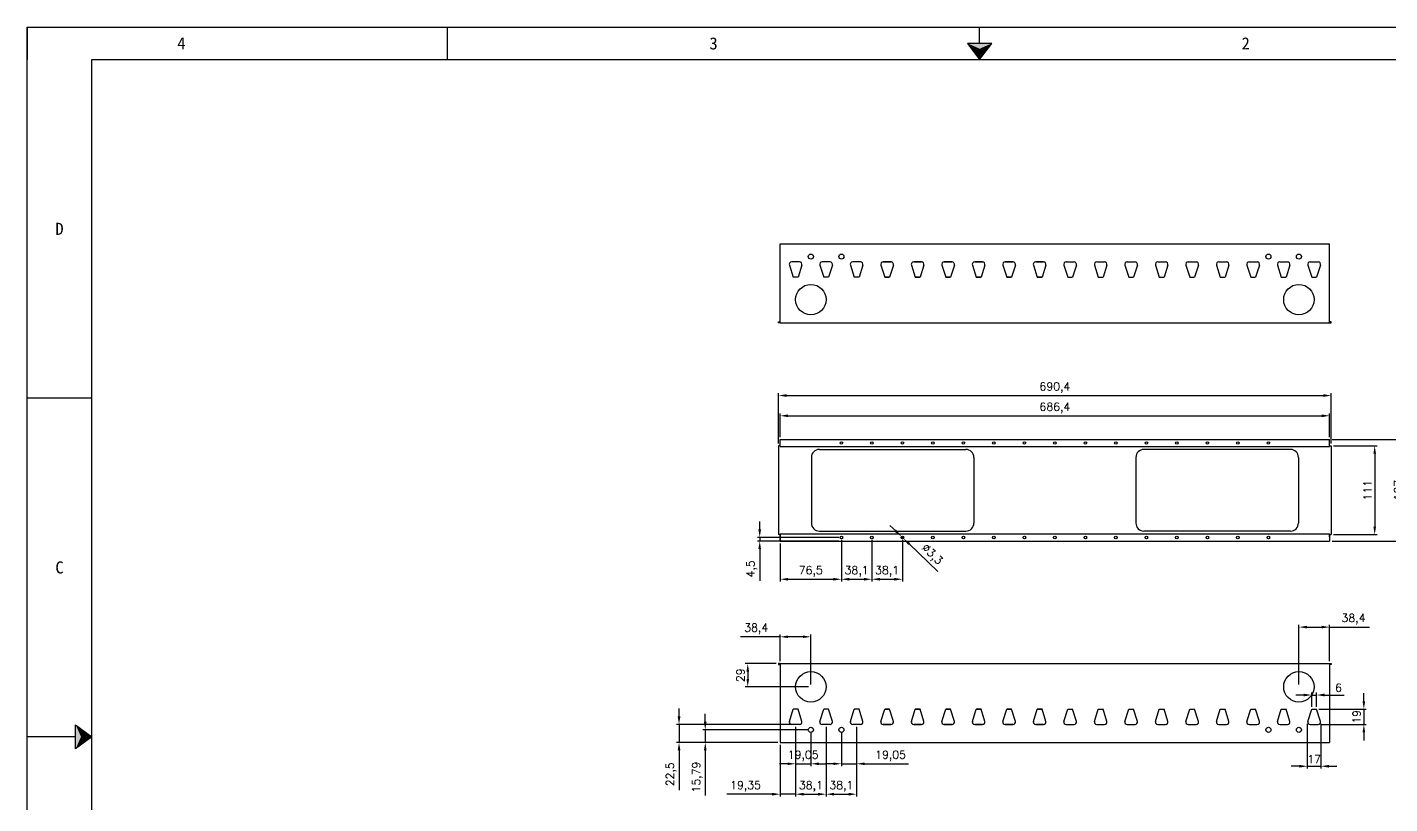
# Model space of a CAD drawing. Header units: millimetres. Extents: x 25928 to 50356, y -44172 to 20163.
# Drawn here: x 45339 to 47041, y 18449 to 19419 of the extents above; entities that cross this region are included whole.
import ezdxf
from ezdxf.enums import TextEntityAlignment as Align

# ---------------------------------------------------------------- set-up
doc = ezdxf.new("R2010")
doc.units = ezdxf.units.MM
doc.linetypes.add('DOT', pattern=[0.25, 0, -0.25])
doc.layers.add('dim', color=2, linetype='Continuous', lineweight=9)
doc.layers.add('print', color=30, linetype='Continuous')
doc.styles.add('Dartop', font='')
doc.styles.get("Standard").update_dxf_attribs({"font": 'txt', "bigfont": 'gbcbig.shx'})
doc.styles.get('Dartop').set_extended_font_data('FangSong_GB2312')
doc.dimstyles.new('2-small', dxfattribs={"dimtxt": 10, "dimasz": 10, "dimexe": 3, "dimexo": 3, "dimgap": 4, "dimtad": 1, "dimtxsty": 'Standard', "dimcen": 5, "dimadec": 0, "dimazin": 0, "dimtfac": 1, "dimtmove": 0, "dimatfit": 3, "dimfxl": 0, "dimarcsym": 0})

# ---------------------------------------------------------------- blocks, each defined once
blk = doc.blocks.new('*U6')
at = {"color": 254, "linetype": 'Continuous'}
for points in [[(17, 21.667), (17.188, 21.75), (16.812, 21.75)], [(17, 21.667), (16.812, 21.75), (17, 21.5)], [(17, 21.667), (17, 21.5), (17.188, 21.75)]]:
    blk.add_solid(points, dxfattribs=at)
blk = doc.blocks.new('*U3')
at = {"color": 254, "linetype": 'Continuous', "extrusion": (0, 0, -1)}
for points in [[(-0.833, 11), (-0.75, 10.812), (-0.75, 11.188)], [(-0.833, 11), (-0.75, 11.188), (-1, 11)], [(-0.833, 11), (-1, 11), (-0.75, 10.812)]]:
    blk.add_solid(points, dxfattribs=at)
blk = doc.blocks.new('*D77')
at = {"layer": 'Defpoints', "color": 0}
for p in [(46967.7, 18959), (46277.3, 18896.2), (46967.7, 18896.2)]:
    blk.add_point(p, dxfattribs=at)
at = {"layer": 'dim', "color": 0, "lineweight": -2}
for p, q in [((46277.3, 18899.2), (46277.3, 18962)), ((46967.7, 18899.2), (46967.7, 18962)), ((46287.3, 18959), (46957.7, 18959))]:
    blk.add_line(p, q, dxfattribs=at)
at = {"layer": 'dim', "color": 0}
for points in [[(46287.3, 18960.7), (46287.3, 18957.3), (46277.3, 18959)], [(46957.7, 18960.7), (46957.7, 18957.3), (46967.7, 18959)]]:
    blk.add_solid(points, dxfattribs=at)
at = {"layer": 'dim', "color": 0, "insert": (46622.5, 18968.8), "char_height": 10, "attachment_point": 5}
blk.add_mtext('690,4', dxfattribs=at)
blk = doc.blocks.new('*D78')
at = {"layer": 'Defpoints', "color": 0}
for p in [(46965.7, 18933.7), (46279.3, 18904.2), (46965.7, 18904.2)]:
    blk.add_point(p, dxfattribs=at)
at = {"layer": 'dim', "color": 0, "lineweight": -2}
for p, q in [((46279.3, 18907.2), (46279.3, 18936.7)), ((46289.3, 18933.7), (46955.7, 18933.7)), ((46965.7, 18907.2), (46965.7, 18936.7))]:
    blk.add_line(p, q, dxfattribs=at)
at = {"layer": 'dim', "color": 0}
for points in [[(46289.3, 18935.4), (46289.3, 18932), (46279.3, 18933.7)], [(46955.7, 18935.4), (46955.7, 18932), (46965.7, 18933.7)]]:
    blk.add_solid(points, dxfattribs=at)
at = {"layer": 'dim', "color": 0, "insert": (46622.5, 18943.5), "char_height": 10, "attachment_point": 5}
blk.add_mtext('686,4', dxfattribs=at)
blk = doc.blocks.new('*D79')
at = {"layer": 'Defpoints', "color": 0}
for p in [(46279.3, 18777.2), (46355.8, 18781.7), (46355.8, 18729.5)]:
    blk.add_point(p, dxfattribs=at)
at = {"layer": 'dim', "color": 0, "lineweight": -2}
for p, q in [((46279.3, 18774.2), (46279.3, 18726.5)), ((46355.8, 18778.7), (46355.8, 18726.5)), ((46289.3, 18729.5), (46345.8, 18729.5))]:
    blk.add_line(p, q, dxfattribs=at)
at = {"layer": 'dim', "color": 0}
for points in [[(46289.3, 18731.2), (46289.3, 18727.8), (46279.3, 18729.5)], [(46345.8, 18731.2), (46345.8, 18727.8), (46355.8, 18729.5)]]:
    blk.add_solid(points, dxfattribs=at)
at = {"layer": 'dim', "color": 0, "insert": (46317.5, 18739.3), "char_height": 10, "attachment_point": 5}
blk.add_mtext('76,5', dxfattribs=at)
blk = doc.blocks.new('*D80')
at = {"layer": 'Defpoints', "color": 0}
for p in [(46355.8, 18781.7), (46393.9, 18781.7), (46393.9, 18729.5)]:
    blk.add_point(p, dxfattribs=at)
at = {"layer": 'dim', "color": 0, "lineweight": -2}
for p, q in [((46355.8, 18778.7), (46355.8, 18726.5)), ((46393.9, 18778.7), (46393.9, 18726.5)), ((46365.8, 18729.5), (46383.9, 18729.5))]:
    blk.add_line(p, q, dxfattribs=at)
at = {"layer": 'dim', "color": 0}
for points in [[(46365.8, 18731.2), (46365.8, 18727.8), (46355.8, 18729.5)], [(46383.9, 18731.2), (46383.9, 18727.8), (46393.9, 18729.5)]]:
    blk.add_solid(points, dxfattribs=at)
at = {"layer": 'dim', "color": 0, "insert": (46374.8, 18739.3), "char_height": 10, "attachment_point": 5}
blk.add_mtext('38,1', dxfattribs=at)
blk = doc.blocks.new('*D81')
at = {"layer": 'Defpoints', "color": 0}
for p in [(46393.9, 18781.7), (46432, 18781.7), (46432, 18729.5)]:
    blk.add_point(p, dxfattribs=at)
at = {"layer": 'dim', "color": 0, "lineweight": -2}
for p, q in [((46393.9, 18778.7), (46393.9, 18726.5)), ((46432, 18778.7), (46432, 18726.5)), ((46403.9, 18729.5), (46422, 18729.5))]:
    blk.add_line(p, q, dxfattribs=at)
at = {"layer": 'dim', "color": 0}
for points in [[(46403.9, 18731.2), (46403.9, 18727.8), (46393.9, 18729.5)], [(46422, 18731.2), (46422, 18727.8), (46432, 18729.5)]]:
    blk.add_solid(points, dxfattribs=at)
at = {"layer": 'dim', "color": 0, "insert": (46412.9, 18739.3), "char_height": 10, "attachment_point": 5}
blk.add_mtext('38,1', dxfattribs=at)
blk = doc.blocks.new('*D82')
at = {"layer": 'Defpoints', "color": 0}
for p in [(46430.8, 18782.9), (46433.2, 18780.6)]:
    blk.add_point(p, dxfattribs=at)
at = {"layer": 'dim', "color": 0, "lineweight": -2}
for p, q in [((46423.6, 18789.8), (46416.4, 18796.7)), ((46430.8, 18782.9), (46433.2, 18780.6)), ((46476.1, 18739.1), (46440.3, 18773.6))]:
    blk.add_line(p, q, dxfattribs=at)
at = {"layer": 'dim', "color": 0}
for points in [[(46424.7, 18791), (46422.4, 18788.6), (46430.8, 18782.9)], [(46441.5, 18774.8), (46439.2, 18772.4), (46433.2, 18780.6)]]:
    blk.add_solid(points, dxfattribs=at)
at = {"layer": 'dim', "color": 0, "insert": (46468.6, 18760), "char_height": 10, "attachment_point": 5, "rotation": 315.9827}
blk.add_mtext('∅3,3', dxfattribs=at)
blk = doc.blocks.new('*D83')
at = {"layer": 'Defpoints', "color": 0}
for p in [(46253.8, 18777.2), (46355.8, 18781.7), (46355.8, 18777.2)]:
    blk.add_point(p, dxfattribs=at)
at = {"layer": 'dim', "color": 0, "lineweight": -2}
for p, q in [((46253.8, 18791.7), (46253.8, 18801.7)), ((46352.8, 18781.7), (46250.8, 18781.7)), ((46352.8, 18777.2), (46250.8, 18777.2)), ((46253.8, 18781.7), (46253.8, 18777.2)), ((46253.8, 18767.2), (46253.8, 18727.5))]:
    blk.add_line(p, q, dxfattribs=at)
at = {"layer": 'dim', "color": 0}
for points in [[(46252.1, 18791.7), (46255.4, 18791.7), (46253.8, 18781.7)], [(46252.1, 18767.2), (46255.4, 18767.2), (46253.8, 18777.2)]]:
    blk.add_solid(points, dxfattribs=at)
at = {"layer": 'dim', "color": 0, "insert": (46243.9, 18742.4), "char_height": 10, "attachment_point": 5, "rotation": 90}
blk.add_mtext('4,5', dxfattribs=at)
blk = doc.blocks.new('*D84')
at = {"layer": 'Defpoints', "color": 0}
for p in [(46965.7, 18904.2), (46965.7, 18777.2), (47060.2, 18777.2)]:
    blk.add_point(p, dxfattribs=at)
at = {"layer": 'dim', "color": 0, "lineweight": -2}
for p, q in [((46968.7, 18904.2), (47063.2, 18904.2)), ((47060.2, 18894.2), (47060.2, 18787.2)), ((46968.7, 18777.2), (47063.2, 18777.2))]:
    blk.add_line(p, q, dxfattribs=at)
at = {"layer": 'dim', "color": 0}
for points in [[(47058.5, 18894.2), (47061.8, 18894.2), (47060.2, 18904.2)], [(47058.5, 18787.2), (47061.8, 18787.2), (47060.2, 18777.2)]]:
    blk.add_solid(points, dxfattribs=at)
at = {"layer": 'dim', "color": 0, "insert": (47051.2, 18840.7), "char_height": 10, "attachment_point": 5, "rotation": 90}
blk.add_mtext('127', dxfattribs=at)
blk = doc.blocks.new('*D89')
at = {"layer": 'Defpoints', "color": 0}
for p in [(46279.3, 18657.6), (46279.3, 18624.1), (46317.7, 18595.1)]:
    blk.add_point(p, dxfattribs=at)
at = {"layer": 'dim', "color": 0, "lineweight": -2}
for p, q in [((46279.3, 18657.6), (46229.6, 18657.6)), ((46279.3, 18627.1), (46279.3, 18660.6)), ((46307.7, 18657.6), (46289.3, 18657.6)), ((46317.7, 18598.1), (46317.7, 18660.6))]:
    blk.add_line(p, q, dxfattribs=at)
at = {"layer": 'dim', "color": 0}
for points in [[(46289.3, 18659.3), (46289.3, 18656), (46279.3, 18657.6)], [(46307.7, 18659.3), (46307.7, 18656), (46317.7, 18657.6)]]:
    blk.add_solid(points, dxfattribs=at)
at = {"layer": 'dim', "color": 0, "insert": (46249.4, 18667.5), "char_height": 10, "attachment_point": 5}
blk.add_mtext('38,4', dxfattribs=at)
blk = doc.blocks.new('*D90')
at = {"layer": 'Defpoints', "color": 0}
for p in [(46965.7, 18669.7), (46965.7, 18624.1), (46927.3, 18595.1)]:
    blk.add_point(p, dxfattribs=at)
at = {"layer": 'dim', "color": 0, "lineweight": -2}
for p, q in [((46927.3, 18598.1), (46927.3, 18672.7)), ((46965.7, 18627.1), (46965.7, 18672.7)), ((46937.3, 18669.7), (46955.7, 18669.7)), ((46965.7, 18669.7), (47015.3, 18669.7))]:
    blk.add_line(p, q, dxfattribs=at)
at = {"layer": 'dim', "color": 0}
for points in [[(46937.3, 18671.4), (46937.3, 18668.1), (46927.3, 18669.7)], [(46955.7, 18671.4), (46955.7, 18668.1), (46965.7, 18669.7)]]:
    blk.add_solid(points, dxfattribs=at)
at = {"layer": 'dim', "color": 0, "insert": (46995.5, 18679.6), "char_height": 10, "attachment_point": 5}
blk.add_mtext('38,4', dxfattribs=at)
blk = doc.blocks.new('*D91')
at = {"layer": 'Defpoints', "color": 0}
for p in [(46277.3, 18624.1), (46238.8, 18595.1), (46317.7, 18595.1)]:
    blk.add_point(p, dxfattribs=at)
at = {"layer": 'dim', "color": 0, "lineweight": -2}
for p, q in [((46274.3, 18624.1), (46235.8, 18624.1)), ((46238.8, 18614.1), (46238.8, 18605.1)), ((46314.7, 18595.1), (46235.8, 18595.1))]:
    blk.add_line(p, q, dxfattribs=at)
at = {"layer": 'dim', "color": 0}
for points in [[(46237.2, 18614.1), (46240.5, 18614.1), (46238.8, 18624.1)], [(46237.2, 18605.1), (46240.5, 18605.1), (46238.8, 18595.1)]]:
    blk.add_solid(points, dxfattribs=at)
at = {"layer": 'dim', "color": 0, "insert": (46229.8, 18609.6), "char_height": 10, "attachment_point": 5, "rotation": 90}
blk.add_mtext('29', dxfattribs=at)
blk = doc.blocks.new('*D92')
at = {"layer": 'Defpoints', "color": 0}
for p in [(46298.6, 18548.1), (46279.3, 18525.6), (46279.3, 18461)]:
    blk.add_point(p, dxfattribs=at)
at = {"layer": 'dim', "color": 0, "lineweight": -2}
for p, q in [((46298.6, 18545.1), (46298.6, 18458)), ((46279.3, 18522.6), (46279.3, 18458)), ((46269.3, 18461), (46212.9, 18461)), ((46298.6, 18461), (46279.3, 18461)), ((46308.6, 18461), (46318.6, 18461))]:
    blk.add_line(p, q, dxfattribs=at)
at = {"layer": 'dim', "color": 0}
for points in [[(46269.3, 18462.7), (46269.3, 18459.3), (46279.3, 18461)], [(46308.6, 18462.7), (46308.6, 18459.3), (46298.6, 18461)]]:
    blk.add_solid(points, dxfattribs=at)
at = {"layer": 'dim', "color": 0, "insert": (46236.1, 18470.8), "char_height": 10, "attachment_point": 5}
blk.add_mtext('19,35', dxfattribs=at)
blk = doc.blocks.new('*D93')
at = {"layer": 'Defpoints', "color": 0}
for p in [(46298.6, 18548.1), (46336.7, 18548.1), (46336.7, 18461)]:
    blk.add_point(p, dxfattribs=at)
at = {"layer": 'dim', "color": 0, "lineweight": -2}
for p, q in [((46298.6, 18545.1), (46298.6, 18458)), ((46336.7, 18545.1), (46336.7, 18458)), ((46308.6, 18461), (46326.7, 18461))]:
    blk.add_line(p, q, dxfattribs=at)
at = {"layer": 'dim', "color": 0}
for points in [[(46308.6, 18462.7), (46308.6, 18459.3), (46298.6, 18461)], [(46326.7, 18462.7), (46326.7, 18459.3), (46336.7, 18461)]]:
    blk.add_solid(points, dxfattribs=at)
at = {"layer": 'dim', "color": 0, "insert": (46317.7, 18470.8), "char_height": 10, "attachment_point": 5}
blk.add_mtext('38,1', dxfattribs=at)
blk = doc.blocks.new('*D94')
at = {"layer": 'Defpoints', "color": 0}
for p in [(46336.7, 18548.1), (46374.8, 18548.1), (46374.8, 18461)]:
    blk.add_point(p, dxfattribs=at)
at = {"layer": 'dim', "color": 0, "lineweight": -2}
for p, q in [((46336.7, 18545.1), (46336.7, 18458)), ((46374.8, 18545.1), (46374.8, 18458)), ((46346.7, 18461), (46364.8, 18461))]:
    blk.add_line(p, q, dxfattribs=at)
at = {"layer": 'dim', "color": 0}
for points in [[(46346.7, 18462.7), (46346.7, 18459.3), (46336.7, 18461)], [(46364.8, 18462.7), (46364.8, 18459.3), (46374.8, 18461)]]:
    blk.add_solid(points, dxfattribs=at)
at = {"layer": 'dim', "color": 0, "insert": (46355.8, 18470.8), "char_height": 10, "attachment_point": 5}
blk.add_mtext('38,1', dxfattribs=at)
blk = doc.blocks.new('*D95')
at = {"layer": 'Defpoints', "color": 0}
for p in [(46317.7, 18541.4), (46298.6, 18525.6), (46317.7, 18499)]:
    blk.add_point(p, dxfattribs=at)
at = {"layer": 'dim', "color": 0, "lineweight": -2}
for p, q in [((46317.7, 18538.4), (46317.7, 18496)), ((46298.6, 18522.6), (46298.6, 18496)), ((46288.6, 18499), (46278.6, 18499)), ((46298.6, 18499), (46317.7, 18499)), ((46327.7, 18499), (46337.7, 18499))]:
    blk.add_line(p, q, dxfattribs=at)
at = {"layer": 'dim', "color": 0}
for points in [[(46288.6, 18500.6), (46288.6, 18497.3), (46298.6, 18499)], [(46327.7, 18500.6), (46327.7, 18497.3), (46317.7, 18499)]]:
    blk.add_solid(points, dxfattribs=at)
at = {"layer": 'dim', "color": 0, "insert": (46308.1, 18508.8), "char_height": 10, "attachment_point": 5}
blk.add_mtext('19,05', dxfattribs=at)
blk = doc.blocks.new('*D96')
at = {"layer": 'Defpoints', "color": 0}
for p in [(46355.8, 18541.4), (46374.8, 18525.6), (46374.8, 18499)]:
    blk.add_point(p, dxfattribs=at)
at = {"layer": 'dim', "color": 0, "lineweight": -2}
for p, q in [((46355.8, 18538.4), (46355.8, 18496)), ((46374.8, 18522.6), (46374.8, 18496)), ((46345.8, 18499), (46335.8, 18499)), ((46355.8, 18499), (46374.8, 18499)), ((46384.8, 18499), (46439.5, 18499))]:
    blk.add_line(p, q, dxfattribs=at)
at = {"layer": 'dim', "color": 0}
for points in [[(46345.8, 18500.6), (46345.8, 18497.3), (46355.8, 18499)], [(46384.8, 18500.6), (46384.8, 18497.3), (46374.8, 18499)]]:
    blk.add_solid(points, dxfattribs=at)
at = {"layer": 'dim', "color": 0, "insert": (46417.2, 18508.8), "char_height": 10, "attachment_point": 5}
blk.add_mtext('19,05', dxfattribs=at)
blk = doc.blocks.new('*D97')
at = {"layer": 'Defpoints', "color": 0}
for p in [(46317.7, 18541.4), (46185.7, 18525.6), (46279.3, 18525.6)]:
    blk.add_point(p, dxfattribs=at)
at = {"layer": 'dim', "color": 0, "lineweight": -2}
for p, q in [((46185.7, 18551.4), (46185.7, 18561.4)), ((46314.7, 18541.4), (46182.7, 18541.4)), ((46185.7, 18541.4), (46185.7, 18525.6)), ((46276.3, 18525.6), (46182.7, 18525.6)), ((46185.7, 18515.6), (46185.7, 18459.3))]:
    blk.add_line(p, q, dxfattribs=at)
at = {"layer": 'dim', "color": 0}
for points in [[(46184.1, 18551.4), (46187.4, 18551.4), (46185.7, 18541.4)], [(46184.1, 18515.6), (46187.4, 18515.6), (46185.7, 18525.6)]]:
    blk.add_solid(points, dxfattribs=at)
at = {"layer": 'dim', "color": 0, "insert": (46175.9, 18482.4), "char_height": 10, "attachment_point": 5, "rotation": 90}
blk.add_mtext('15,79', dxfattribs=at)
blk = doc.blocks.new('*D98')
at = {"layer": 'Defpoints', "color": 0}
for p in [(46153, 18548.1), (46298.6, 18548.1), (46279.3, 18525.6)]:
    blk.add_point(p, dxfattribs=at)
at = {"layer": 'dim', "color": 0, "lineweight": -2}
for p, q in [((46153, 18558.1), (46153, 18568.1)), ((46295.6, 18548.1), (46150, 18548.1)), ((46153, 18548.1), (46153, 18525.6)), ((46276.3, 18525.6), (46150, 18525.6)), ((46153, 18515.6), (46153, 18465.9))]:
    blk.add_line(p, q, dxfattribs=at)
at = {"layer": 'dim', "color": 0}
for points in [[(46151.3, 18558.1), (46154.7, 18558.1), (46153, 18548.1)], [(46151.3, 18515.6), (46154.7, 18515.6), (46153, 18525.6)]]:
    blk.add_solid(points, dxfattribs=at)
at = {"layer": 'dim', "color": 0, "insert": (46143.2, 18485.8), "char_height": 10, "attachment_point": 5, "rotation": 90}
blk.add_mtext('22,5', dxfattribs=at)
blk = doc.blocks.new('*D99')
at = {"layer": 'Defpoints', "color": 0}
for p in [(46949.3, 18584.9), (46943.3, 18567.1), (46949.3, 18567.1)]:
    blk.add_point(p, dxfattribs=at)
at = {"layer": 'dim', "color": 0, "lineweight": -2}
for p, q in [((46943.3, 18570.1), (46943.3, 18587.9)), ((46949.3, 18570.1), (46949.3, 18587.9)), ((46933.3, 18584.9), (46923.3, 18584.9)), ((46943.3, 18584.9), (46949.3, 18584.9)), ((46959.3, 18584.9), (46984, 18584.9))]:
    blk.add_line(p, q, dxfattribs=at)
at = {"layer": 'dim', "color": 0}
for points in [[(46933.3, 18586.6), (46933.3, 18583.2), (46943.3, 18584.9)], [(46959.3, 18586.6), (46959.3, 18583.2), (46949.3, 18584.9)]]:
    blk.add_solid(points, dxfattribs=at)
at = {"layer": 'dim', "color": 0, "insert": (46976.7, 18593.9), "char_height": 10, "attachment_point": 5}
blk.add_mtext('6', dxfattribs=at)
blk = doc.blocks.new('*D100')
at = {"layer": 'Defpoints', "color": 0}
for p in [(46937.8, 18552), (46954.8, 18552), (46954.8, 18495.9)]:
    blk.add_point(p, dxfattribs=at)
at = {"layer": 'dim', "color": 0, "lineweight": -2}
for p, q in [((46937.8, 18549), (46937.8, 18492.9)), ((46954.8, 18549), (46954.8, 18492.9)), ((46927.8, 18495.9), (46917.8, 18495.9)), ((46937.8, 18495.9), (46954.8, 18495.9)), ((46964.8, 18495.9), (46974.8, 18495.9))]:
    blk.add_line(p, q, dxfattribs=at)
at = {"layer": 'dim', "color": 0}
for points in [[(46927.8, 18497.6), (46927.8, 18494.2), (46937.8, 18495.9)], [(46964.8, 18497.6), (46964.8, 18494.2), (46954.8, 18495.9)]]:
    blk.add_solid(points, dxfattribs=at)
at = {"layer": 'dim', "color": 0, "insert": (46946.3, 18504.9), "char_height": 10, "attachment_point": 5}
blk.add_mtext('17', dxfattribs=at)
blk = doc.blocks.new('*D101')
at = {"layer": 'Defpoints', "color": 0}
for p in [(46949.3, 18567.1), (46951.2, 18548.1), (47008.4, 18548.1)]:
    blk.add_point(p, dxfattribs=at)
at = {"layer": 'dim', "color": 0, "lineweight": -2}
for p, q in [((47008.4, 18577.1), (47008.4, 18587.1)), ((46952.3, 18567.1), (47011.4, 18567.1)), ((47008.4, 18567.1), (47008.4, 18548.1)), ((46954.2, 18548.1), (47011.4, 18548.1)), ((47008.4, 18538.1), (47008.4, 18528.1))]:
    blk.add_line(p, q, dxfattribs=at)
at = {"layer": 'dim', "color": 0}
for points in [[(47006.8, 18577.1), (47010.1, 18577.1), (47008.4, 18567.1)], [(47006.8, 18538.1), (47010.1, 18538.1), (47008.4, 18548.1)]]:
    blk.add_solid(points, dxfattribs=at)
at = {"layer": 'dim', "color": 0, "insert": (46999.4, 18557.6), "char_height": 10, "attachment_point": 5, "rotation": 90}
blk.add_mtext('19', dxfattribs=at)
blk = doc.blocks.new('*D102')
at = {"layer": 'Defpoints', "color": 0}
for p in [(46967.7, 18896.2), (46967.7, 18785.2), (47022, 18785.2)]:
    blk.add_point(p, dxfattribs=at)
at = {"layer": 'dim', "color": 0, "lineweight": -2}
for p, q in [((46970.7, 18896.2), (47025, 18896.2)), ((47022, 18886.2), (47022, 18795.2)), ((46970.7, 18785.2), (47025, 18785.2))]:
    blk.add_line(p, q, dxfattribs=at)
at = {"layer": 'dim', "color": 0}
for points in [[(47020.3, 18886.2), (47023.6, 18886.2), (47022, 18896.2)], [(47020.3, 18795.2), (47023.6, 18795.2), (47022, 18785.2)]]:
    blk.add_solid(points, dxfattribs=at)
at = {"layer": 'dim', "color": 0, "insert": (47013, 18840.7), "char_height": 10, "attachment_point": 5, "rotation": 90}
blk.add_mtext('111', dxfattribs=at)

msp = doc.modelspace()

# ---------------------------------------------------------------- linework, layer by layer
at = {"color": 0, "linetype": 'DOT'}
for p, q in [((45338.836, 19419.062), (47858.008, 19419.062)), ((45338.836, 17686.676), (45338.836, 19378.774))]:
    msp.add_line(p, q, dxfattribs=at)
at = {"color": 0}
for p, q in [((45338.836, 19419.062), (45338.836, 19378.774)), ((45863.749, 19378.774), (45863.749, 19419.062)), ((46528.502, 19398.918), (46528.502, 19419.062)), ((45419.412, 17686.676), (45419.412, 19378.774)), ((45419.412, 19378.774), (47817.72, 19378.774)), ((45419.412, 18955.75), (45338.836, 18955.75)), ((45399.268, 18532.725), (45338.836, 18532.725))]:
    msp.add_line(p, q, dxfattribs=at)
for p, q in [((46279.27, 19148.323), (46965.67, 19148.323)), ((46279.27, 19049.823), (46279.27, 19148.323)), ((46965.67, 19049.823), (46965.67, 19148.323)), ((46290.852, 19121.919), (46295.62, 19106.823)), ((46290.852, 19121.919), (46295.62, 19106.823)), ((46303.526, 19125.823), (46293.713, 19125.823)), ((46303.526, 19125.823), (46293.713, 19125.823)), ((46306.387, 19121.919), (46301.62, 19106.823)), ((46306.387, 19121.919), (46301.62, 19106.823)), ((46328.952, 19121.919), (46333.72, 19106.823)), ((46328.952, 19121.919), (46333.72, 19106.823)), ((46341.626, 19125.823), (46331.813, 19125.823)), ((46341.626, 19125.823), (46331.813, 19125.823)), ((46344.487, 19121.919), (46339.72, 19106.823)), ((46344.487, 19121.919), (46339.72, 19106.823)), ((46367.052, 19121.919), (46371.82, 19106.823)), ((46367.052, 19121.919), (46371.82, 19106.823)), ((46379.726, 19125.823), (46369.913, 19125.823)), ((46379.726, 19125.823), (46369.913, 19125.823)), ((46382.587, 19121.919), (46377.82, 19106.823)), ((46382.587, 19121.919), (46377.82, 19106.823)), ((46405.152, 19121.919), (46409.92, 19106.823)), ((46405.152, 19121.919), (46409.92, 19106.823)), ((46408.013, 19125.823), (46417.826, 19125.823)), ((46417.826, 19125.823), (46408.013, 19125.823)), ((46420.687, 19121.919), (46415.92, 19106.823)), ((46420.687, 19121.919), (46415.92, 19106.823)), ((46443.252, 19121.919), (46448.02, 19106.823)), ((46443.252, 19121.919), (46448.02, 19106.823)), ((46446.113, 19125.823), (46455.926, 19125.823)), ((46455.926, 19125.823), (46446.113, 19125.823)), ((46458.787, 19121.919), (46454.02, 19106.823)), ((46458.787, 19121.919), (46454.02, 19106.823)), ((46481.352, 19121.919), (46486.12, 19106.823)), ((46481.352, 19121.919), (46486.12, 19106.823)), ((46484.213, 19125.823), (46494.026, 19125.823)), ((46494.026, 19125.823), (46484.213, 19125.823)), ((46496.887, 19121.919), (46492.12, 19106.823)), ((46496.887, 19121.919), (46492.12, 19106.823)), ((46519.452, 19121.919), (46524.22, 19106.823)), ((46519.452, 19121.919), (46524.22, 19106.823)), ((46522.313, 19125.823), (46532.126, 19125.823)), ((46532.126, 19125.823), (46522.313, 19125.823)), ((46534.987, 19121.919), (46530.22, 19106.823)), ((46534.987, 19121.919), (46530.22, 19106.823)), ((46557.552, 19121.919), (46562.32, 19106.823)), ((46557.552, 19121.919), (46562.32, 19106.823)), ((46557.552, 19121.919), (46562.32, 19106.823)), ((46560.413, 19125.823), (46570.226, 19125.823)), ((46570.226, 19125.823), (46560.413, 19125.823)), ((46570.226, 19125.823), (46560.413, 19125.823)), ((46573.087, 19121.919), (46568.32, 19106.823)), ((46573.087, 19121.919), (46568.32, 19106.823)), ((46573.087, 19121.919), (46568.32, 19106.823)), ((46595.652, 19121.919), (46600.42, 19106.823)), ((46595.652, 19121.919), (46600.42, 19106.823)), ((46595.652, 19121.919), (46600.42, 19106.823)), ((46598.513, 19125.823), (46608.326, 19125.823)), ((46608.326, 19125.823), (46598.513, 19125.823)), ((46608.326, 19125.823), (46598.513, 19125.823)), ((46611.187, 19121.919), (46606.42, 19106.823)), ((46611.187, 19121.919), (46606.42, 19106.823)), ((46611.187, 19121.919), (46606.42, 19106.823)), ((46633.752, 19121.919), (46638.52, 19106.823)), ((46636.613, 19125.823), (46646.426, 19125.823)), ((46649.287, 19121.919), (46644.52, 19106.823)), ((46671.852, 19121.919), (46676.62, 19106.823)), ((46671.852, 19121.919), (46676.62, 19106.823)), ((46674.713, 19125.823), (46684.526, 19125.823)), ((46674.713, 19125.823), (46684.526, 19125.823)), ((46687.387, 19121.919), (46682.62, 19106.823)), ((46687.387, 19121.919), (46682.62, 19106.823)), ((46709.952, 19121.919), (46714.72, 19106.823)), ((46709.952, 19121.919), (46714.72, 19106.823)), ((46712.813, 19125.823), (46722.626, 19125.823)), ((46712.813, 19125.823), (46722.626, 19125.823)), ((46725.487, 19121.919), (46720.72, 19106.823)), ((46725.487, 19121.919), (46720.72, 19106.823)), ((46748.052, 19121.919), (46752.82, 19106.823)), ((46750.913, 19125.823), (46760.726, 19125.823)), ((46763.587, 19121.919), (46758.82, 19106.823)), ((46786.152, 19121.919), (46790.92, 19106.823)), ((46789.013, 19125.823), (46798.826, 19125.823)), ((46801.687, 19121.919), (46796.92, 19106.823)), ((46824.252, 19121.919), (46829.02, 19106.823)), ((46827.113, 19125.823), (46836.926, 19125.823)), ((46839.787, 19121.919), (46835.02, 19106.823)), ((46862.352, 19121.919), (46867.12, 19106.823)), ((46865.213, 19125.823), (46875.026, 19125.823)), ((46877.887, 19121.919), (46873.12, 19106.823)), ((46900.452, 19121.919), (46905.22, 19106.823)), ((46903.313, 19125.823), (46913.126, 19125.823)), ((46915.987, 19121.919), (46911.22, 19106.823)), ((46938.552, 19121.919), (46943.32, 19106.823)), ((46941.413, 19125.823), (46951.226, 19125.823)), ((46954.087, 19121.919), (46949.32, 19106.823)), ((46301.62, 19106.823), (46295.62, 19106.823)), ((46301.62, 19106.823), (46295.62, 19106.823)), ((46339.72, 19106.823), (46333.72, 19106.823)), ((46339.72, 19106.823), (46333.72, 19106.823)), ((46377.82, 19106.823), (46371.82, 19106.823)), ((46377.82, 19106.823), (46371.82, 19106.823)), ((46409.92, 19106.823), (46415.92, 19106.823)), ((46415.92, 19106.823), (46409.92, 19106.823)), ((46448.02, 19106.823), (46454.02, 19106.823)), ((46454.02, 19106.823), (46448.02, 19106.823)), ((46486.12, 19106.823), (46492.12, 19106.823)), ((46492.12, 19106.823), (46486.12, 19106.823)), ((46524.22, 19106.823), (46530.22, 19106.823)), ((46530.22, 19106.823), (46524.22, 19106.823)), ((46562.32, 19106.823), (46568.32, 19106.823)), ((46568.32, 19106.823), (46562.32, 19106.823)), ((46568.32, 19106.823), (46562.32, 19106.823)), ((46600.42, 19106.823), (46606.42, 19106.823)), ((46606.42, 19106.823), (46600.42, 19106.823)), ((46606.42, 19106.823), (46600.42, 19106.823)), ((46638.52, 19106.823), (46644.52, 19106.823)), ((46676.62, 19106.823), (46682.62, 19106.823)), ((46676.62, 19106.823), (46682.62, 19106.823)), ((46714.72, 19106.823), (46720.72, 19106.823)), ((46714.72, 19106.823), (46720.72, 19106.823)), ((46752.82, 19106.823), (46758.82, 19106.823)), ((46790.92, 19106.823), (46796.92, 19106.823)), ((46829.02, 19106.823), (46835.02, 19106.823)), ((46867.12, 19106.823), (46873.12, 19106.823)), ((46905.22, 19106.823), (46911.22, 19106.823)), ((46943.32, 19106.823), (46949.32, 19106.823)), ((46277.27, 19049.823), (46277.27, 19051.023)), ((46277.27, 19051.023), (46279.27, 19051.023)), ((46279.27, 19049.823), (46277.27, 19049.823)), ((46279.27, 19049.823), (46965.67, 19049.823)), ((46967.67, 19051.023), (46965.67, 19051.023)), ((46965.67, 19049.823), (46967.67, 19049.823)), ((46967.67, 19049.823), (46967.67, 19051.023)), ((46277.27, 18896.206), (46277.27, 18785.206)), ((46279.27, 18896.206), (46277.27, 18896.206)), ((46279.27, 18904.206), (46965.67, 18904.206)), ((46279.27, 18895.206), (46279.27, 18904.206)), ((46279.27, 18895.206), (46965.67, 18895.206)), ((46328.27, 18891.706), (46511.27, 18891.706)), ((46916.67, 18891.706), (46733.67, 18891.706)), ((46965.67, 18895.206), (46965.67, 18904.206)), ((46965.67, 18896.206), (46967.67, 18896.206)), ((46967.67, 18896.206), (46967.67, 18785.206)), ((46318.27, 18881.706), (46318.27, 18799.706)), ((46521.27, 18881.706), (46521.27, 18799.706)), ((46723.67, 18881.706), (46723.67, 18799.706)), ((46926.67, 18881.706), (46926.67, 18799.706)), ((46328.27, 18789.706), (46511.27, 18789.706)), ((46916.67, 18789.706), (46733.67, 18789.706)), ((46279.27, 18785.206), (46277.27, 18785.206)), ((46279.27, 18786.206), (46965.67, 18786.206)), ((46279.27, 18777.206), (46279.27, 18786.206)), ((46279.27, 18786.206), (46279.27, 18777.206)), ((46279.27, 18777.206), (46965.67, 18777.206)), ((46965.67, 18782.506), (46965.67, 18786.206)), ((46965.67, 18786.206), (46965.67, 18777.206)), ((46965.67, 18785.206), (46967.67, 18785.206)), ((46279.27, 18624.088), (46277.27, 18624.088)), ((46277.27, 18624.088), (46277.27, 18622.888)), ((46277.27, 18622.888), (46279.27, 18622.888)), ((46279.27, 18624.088), (46965.67, 18624.088)), ((46279.27, 18624.088), (46279.27, 18525.588)), ((46965.67, 18624.088), (46965.67, 18525.588)), ((46965.67, 18624.088), (46967.67, 18624.088)), ((46967.67, 18622.888), (46965.67, 18622.888)), ((46967.67, 18624.088), (46967.67, 18622.888)), ((46290.852, 18551.992), (46295.62, 18567.088)), ((46290.852, 18551.992), (46295.62, 18567.088)), ((46301.62, 18567.088), (46295.62, 18567.088)), ((46301.62, 18567.088), (46295.62, 18567.088)), ((46306.387, 18551.992), (46301.62, 18567.088)), ((46306.387, 18551.992), (46301.62, 18567.088)), ((46328.952, 18551.992), (46333.72, 18567.088)), ((46328.952, 18551.992), (46333.72, 18567.088)), ((46339.72, 18567.088), (46333.72, 18567.088)), ((46339.72, 18567.088), (46333.72, 18567.088)), ((46344.487, 18551.992), (46339.72, 18567.088)), ((46344.487, 18551.992), (46339.72, 18567.088)), ((46367.052, 18551.992), (46371.82, 18567.088)), ((46367.052, 18551.992), (46371.82, 18567.088)), ((46377.82, 18567.088), (46371.82, 18567.088)), ((46377.82, 18567.088), (46371.82, 18567.088)), ((46382.587, 18551.992), (46377.82, 18567.088)), ((46382.587, 18551.992), (46377.82, 18567.088)), ((46405.152, 18551.992), (46409.92, 18567.088)), ((46405.152, 18551.992), (46409.92, 18567.088)), ((46409.92, 18567.088), (46415.92, 18567.088)), ((46415.92, 18567.088), (46409.92, 18567.088)), ((46420.687, 18551.992), (46415.92, 18567.088)), ((46420.687, 18551.992), (46415.92, 18567.088)), ((46443.252, 18551.992), (46448.02, 18567.088)), ((46443.252, 18551.992), (46448.02, 18567.088)), ((46448.02, 18567.088), (46454.02, 18567.088)), ((46454.02, 18567.088), (46448.02, 18567.088)), ((46458.787, 18551.992), (46454.02, 18567.088)), ((46458.787, 18551.992), (46454.02, 18567.088)), ((46481.352, 18551.992), (46486.12, 18567.088)), ((46481.352, 18551.992), (46486.12, 18567.088)), ((46486.12, 18567.088), (46492.12, 18567.088)), ((46492.12, 18567.088), (46486.12, 18567.088)), ((46496.887, 18551.992), (46492.12, 18567.088)), ((46496.887, 18551.992), (46492.12, 18567.088)), ((46519.452, 18551.992), (46524.22, 18567.088)), ((46519.452, 18551.992), (46524.22, 18567.088)), ((46524.22, 18567.088), (46530.22, 18567.088)), ((46530.22, 18567.088), (46524.22, 18567.088)), ((46534.987, 18551.992), (46530.22, 18567.088)), ((46534.987, 18551.992), (46530.22, 18567.088)), ((46557.552, 18551.992), (46562.32, 18567.088)), ((46557.552, 18551.992), (46562.32, 18567.088)), ((46557.552, 18551.992), (46562.32, 18567.088)), ((46562.32, 18567.088), (46568.32, 18567.088)), ((46568.32, 18567.088), (46562.32, 18567.088)), ((46568.32, 18567.088), (46562.32, 18567.088)), ((46573.087, 18551.992), (46568.32, 18567.088)), ((46573.087, 18551.992), (46568.32, 18567.088)), ((46573.087, 18551.992), (46568.32, 18567.088)), ((46595.652, 18551.992), (46600.42, 18567.088)), ((46595.652, 18551.992), (46600.42, 18567.088)), ((46595.652, 18551.992), (46600.42, 18567.088)), ((46600.42, 18567.088), (46606.42, 18567.088)), ((46606.42, 18567.088), (46600.42, 18567.088)), ((46606.42, 18567.088), (46600.42, 18567.088)), ((46611.187, 18551.992), (46606.42, 18567.088)), ((46611.187, 18551.992), (46606.42, 18567.088)), ((46611.187, 18551.992), (46606.42, 18567.088)), ((46633.752, 18551.992), (46638.52, 18567.088)), ((46638.52, 18567.088), (46644.52, 18567.088)), ((46649.287, 18551.992), (46644.52, 18567.088)), ((46671.852, 18551.992), (46676.62, 18567.088)), ((46671.852, 18551.992), (46676.62, 18567.088)), ((46676.62, 18567.088), (46682.62, 18567.088)), ((46676.62, 18567.088), (46682.62, 18567.088)), ((46687.387, 18551.992), (46682.62, 18567.088)), ((46687.387, 18551.992), (46682.62, 18567.088)), ((46709.952, 18551.992), (46714.72, 18567.088)), ((46709.952, 18551.992), (46714.72, 18567.088)), ((46714.72, 18567.088), (46720.72, 18567.088)), ((46714.72, 18567.088), (46720.72, 18567.088)), ((46725.487, 18551.992), (46720.72, 18567.088)), ((46725.487, 18551.992), (46720.72, 18567.088)), ((46748.052, 18551.992), (46752.82, 18567.088)), ((46752.82, 18567.088), (46758.82, 18567.088)), ((46763.587, 18551.992), (46758.82, 18567.088)), ((46786.152, 18551.992), (46790.92, 18567.088)), ((46790.92, 18567.088), (46796.92, 18567.088)), ((46801.687, 18551.992), (46796.92, 18567.088)), ((46824.252, 18551.992), (46829.02, 18567.088)), ((46829.02, 18567.088), (46835.02, 18567.088)), ((46839.787, 18551.992), (46835.02, 18567.088)), ((46862.352, 18551.992), (46867.12, 18567.088)), ((46867.12, 18567.088), (46873.12, 18567.088)), ((46877.887, 18551.992), (46873.12, 18567.088)), ((46900.452, 18551.992), (46905.22, 18567.088)), ((46905.22, 18567.088), (46911.22, 18567.088)), ((46915.987, 18551.992), (46911.22, 18567.088)), ((46938.552, 18551.992), (46943.32, 18567.088)), ((46943.32, 18567.088), (46949.32, 18567.088)), ((46954.087, 18551.992), (46949.32, 18567.088)), ((46189.226, 18548.088), (46179.413, 18548.088)), ((46227.326, 18548.088), (46217.513, 18548.088)), ((46265.426, 18548.088), (46255.613, 18548.088)), ((46303.526, 18548.088), (46293.713, 18548.088)), ((46303.526, 18548.088), (46293.713, 18548.088)), ((46341.626, 18548.088), (46331.813, 18548.088)), ((46341.626, 18548.088), (46331.813, 18548.088)), ((46379.726, 18548.088), (46369.913, 18548.088)), ((46379.726, 18548.088), (46369.913, 18548.088)), ((46408.013, 18548.088), (46417.826, 18548.088)), ((46417.826, 18548.088), (46408.013, 18548.088)), ((46446.113, 18548.088), (46455.926, 18548.088)), ((46455.926, 18548.088), (46446.113, 18548.088)), ((46484.213, 18548.088), (46494.026, 18548.088)), ((46494.026, 18548.088), (46484.213, 18548.088)), ((46522.313, 18548.088), (46532.126, 18548.088)), ((46532.126, 18548.088), (46522.313, 18548.088)), ((46560.413, 18548.088), (46570.226, 18548.088)), ((46570.226, 18548.088), (46560.413, 18548.088)), ((46570.226, 18548.088), (46560.413, 18548.088)), ((46598.513, 18548.088), (46608.326, 18548.088)), ((46608.326, 18548.088), (46598.513, 18548.088)), ((46608.326, 18548.088), (46598.513, 18548.088)), ((46636.613, 18548.088), (46646.426, 18548.088)), ((46674.713, 18548.088), (46684.526, 18548.088)), ((46674.713, 18548.088), (46684.526, 18548.088)), ((46712.813, 18548.088), (46722.626, 18548.088)), ((46712.813, 18548.088), (46722.626, 18548.088)), ((46750.913, 18548.088), (46760.726, 18548.088)), ((46789.013, 18548.088), (46798.826, 18548.088)), ((46827.113, 18548.088), (46836.926, 18548.088)), ((46865.213, 18548.088), (46875.026, 18548.088)), ((46903.313, 18548.088), (46913.126, 18548.088)), ((46941.413, 18548.088), (46951.226, 18548.088)), ((46279.27, 18525.588), (46965.67, 18525.588))]:
    msp.add_line(p, q)
for points in [[(46528.502, 19378.774), (46543.61, 19398.918), (46513.394, 19398.918), (46528.502, 19378.774)], [(45419.412, 18532.725), (45399.268, 18517.617), (45399.268, 18547.833), (45419.412, 18532.725)]]:
    msp.add_lwpolyline(points, close=True, dxfattribs=at)
for centre, radius in [((46317.67, 19132.535), 3.175), ((46355.77, 19132.535), 3.175), ((46889.17, 19132.535), 3.175), ((46927.27, 19132.535), 3.175), ((46317.67, 19078.823), 19), ((46927.27, 19078.823), 19), ((46355.77, 18899.706), 1.65), ((46355.77, 18899.706), 1.65), ((46393.87, 18899.706), 1.65), ((46393.87, 18899.706), 1.65), ((46431.97, 18899.706), 1.65), ((46431.97, 18899.706), 1.65), ((46470.07, 18899.706), 1.65), ((46470.07, 18899.706), 1.65), ((46508.17, 18899.706), 1.65), ((46508.17, 18899.706), 1.65), ((46546.27, 18899.706), 1.65), ((46546.27, 18899.706), 1.65), ((46584.37, 18899.706), 1.65), ((46584.37, 18899.706), 1.65), ((46584.37, 18899.706), 1.65), ((46622.47, 18899.706), 1.65), ((46660.57, 18899.706), 1.65), ((46660.57, 18899.706), 1.65), ((46698.67, 18899.706), 1.65), ((46698.67, 18899.706), 1.65), ((46736.77, 18899.706), 1.65), ((46774.87, 18899.706), 1.65), ((46812.97, 18899.706), 1.65), ((46851.07, 18899.706), 1.65), ((46889.17, 18899.706), 1.65), ((46355.77, 18781.706), 1.65), ((46355.77, 18781.706), 1.65), ((46393.87, 18781.706), 1.65), ((46393.87, 18781.706), 1.65), ((46431.97, 18781.706), 1.65), ((46431.97, 18781.706), 1.65), ((46470.07, 18781.706), 1.65), ((46470.07, 18781.706), 1.65), ((46508.17, 18781.706), 1.65), ((46508.17, 18781.706), 1.65), ((46546.27, 18781.706), 1.65), ((46546.27, 18781.706), 1.65), ((46584.37, 18781.706), 1.65), ((46584.37, 18781.706), 1.65), ((46584.37, 18781.706), 1.65), ((46622.47, 18781.706), 1.65), ((46660.57, 18781.706), 1.65), ((46660.57, 18781.706), 1.65), ((46698.67, 18781.706), 1.65), ((46698.67, 18781.706), 1.65), ((46736.77, 18781.706), 1.65), ((46774.87, 18781.706), 1.65), ((46812.97, 18781.706), 1.65), ((46851.07, 18781.706), 1.65), ((46889.17, 18781.706), 1.65), ((46317.67, 18595.088), 19), ((46927.27, 18595.088), 19), ((46317.67, 18541.376), 3.175), ((46355.77, 18541.376), 3.175), ((46889.17, 18541.376), 3.175), ((46927.27, 18541.376), 3.175)]:
    msp.add_circle(centre, radius)
for centre, radius, start, end in [((46293.713, 19122.823), 3, 90, 197.525568), ((46293.713, 19122.823), 3, 90, 197.525568), ((46303.526, 19122.823), 3, 342.474432, 90), ((46303.526, 19122.823), 3, 342.474432, 90), ((46331.813, 19122.823), 3, 90, 197.525568), ((46331.813, 19122.823), 3, 90, 197.525568), ((46341.626, 19122.823), 3, 342.474432, 90), ((46341.626, 19122.823), 3, 342.474432, 90), ((46369.913, 19122.823), 3, 90, 197.525568), ((46369.913, 19122.823), 3, 90, 197.525568), ((46379.726, 19122.823), 3, 342.474432, 90), ((46379.726, 19122.823), 3, 342.474432, 90), ((46408.013, 19122.823), 3, 90, 197.525568), ((46408.013, 19122.823), 3, 90, 197.525568), ((46417.826, 19122.823), 3, 342.474432, 90), ((46417.826, 19122.823), 3, 342.474432, 90), ((46446.113, 19122.823), 3, 90, 197.525568), ((46446.113, 19122.823), 3, 90, 197.525568), ((46455.926, 19122.823), 3, 342.474432, 90), ((46455.926, 19122.823), 3, 342.474432, 90), ((46484.213, 19122.823), 3, 90, 197.525568), ((46484.213, 19122.823), 3, 90, 197.525568), ((46494.026, 19122.823), 3, 342.474432, 90), ((46494.026, 19122.823), 3, 342.474432, 90), ((46522.313, 19122.823), 3, 90, 197.525568), ((46522.313, 19122.823), 3, 90, 197.525568), ((46532.126, 19122.823), 3, 342.474432, 90), ((46532.126, 19122.823), 3, 342.474432, 90), ((46560.413, 19122.823), 3, 90, 197.525568), ((46560.413, 19122.823), 3, 90, 197.525568), ((46560.413, 19122.823), 3, 90, 197.525568), ((46570.226, 19122.823), 3, 342.474432, 90), ((46570.226, 19122.823), 3, 342.474432, 90), ((46570.226, 19122.823), 3, 342.474432, 90), ((46598.513, 19122.823), 3, 90, 197.525568), ((46598.513, 19122.823), 3, 90, 197.525568), ((46598.513, 19122.823), 3, 90, 197.525568), ((46608.326, 19122.823), 3, 342.474432, 90), ((46608.326, 19122.823), 3, 342.474432, 90), ((46608.326, 19122.823), 3, 342.474432, 90), ((46636.613, 19122.823), 3, 90, 197.525568), ((46646.426, 19122.823), 3, 342.474432, 90), ((46674.713, 19122.823), 3, 90, 197.525568), ((46674.713, 19122.823), 3, 90, 197.525568), ((46684.526, 19122.823), 3, 342.474432, 90), ((46684.526, 19122.823), 3, 342.474432, 90), ((46712.813, 19122.823), 3, 90, 197.525568), ((46712.813, 19122.823), 3, 90, 197.525568), ((46722.626, 19122.823), 3, 342.474432, 90), ((46722.626, 19122.823), 3, 342.474432, 90), ((46750.913, 19122.823), 3, 90, 197.525568), ((46760.726, 19122.823), 3, 342.474432, 90), ((46789.013, 19122.823), 3, 90, 197.525568), ((46798.826, 19122.823), 3, 342.474432, 90), ((46827.113, 19122.823), 3, 90, 197.525568), ((46836.926, 19122.823), 3, 342.474432, 90), ((46865.213, 19122.823), 3, 90, 197.525568), ((46875.026, 19122.823), 3, 342.474432, 90), ((46903.313, 19122.823), 3, 90, 197.525568), ((46913.126, 19122.823), 3, 342.474432, 90), ((46941.413, 19122.823), 3, 90, 197.525568), ((46951.226, 19122.823), 3, 342.474432, 90), ((46328.27, 18881.706), 10, 90, 180), ((46511.27, 18881.706), 10, 0, 90), ((46733.67, 18881.706), 10, 90, 180), ((46916.67, 18881.706), 10, 0, 90), ((46328.27, 18799.706), 10, 180, 270), ((46511.27, 18799.706), 10, 270, 0), ((46733.67, 18799.706), 10, 180, 270), ((46916.67, 18799.706), 10, 270, 0), ((46293.713, 18551.088), 3, 162.474432, 270), ((46293.713, 18551.088), 3, 162.474432, 270), ((46303.526, 18551.088), 3, 270, 17.525568), ((46303.526, 18551.088), 3, 270, 17.525568), ((46331.813, 18551.088), 3, 162.474432, 270), ((46331.813, 18551.088), 3, 162.474432, 270), ((46341.626, 18551.088), 3, 270, 17.525568), ((46341.626, 18551.088), 3, 270, 17.525568), ((46369.913, 18551.088), 3, 162.474432, 270), ((46369.913, 18551.088), 3, 162.474432, 270), ((46379.726, 18551.088), 3, 270, 17.525568), ((46379.726, 18551.088), 3, 270, 17.525568), ((46408.013, 18551.088), 3, 162.474432, 270), ((46408.013, 18551.088), 3, 162.474432, 270), ((46417.826, 18551.088), 3, 270, 17.525568), ((46417.826, 18551.088), 3, 270, 17.525568), ((46446.113, 18551.088), 3, 162.474432, 270), ((46446.113, 18551.088), 3, 162.474432, 270), ((46455.926, 18551.088), 3, 270, 17.525568), ((46455.926, 18551.088), 3, 270, 17.525568), ((46484.213, 18551.088), 3, 162.474432, 270), ((46484.213, 18551.088), 3, 162.474432, 270), ((46494.026, 18551.088), 3, 270, 17.525568), ((46494.026, 18551.088), 3, 270, 17.525568), ((46522.313, 18551.088), 3, 162.474432, 270), ((46522.313, 18551.088), 3, 162.474432, 270), ((46532.126, 18551.088), 3, 270, 17.525568), ((46532.126, 18551.088), 3, 270, 17.525568), ((46560.413, 18551.088), 3, 162.474432, 270), ((46560.413, 18551.088), 3, 162.474432, 270), ((46560.413, 18551.088), 3, 162.474432, 270), ((46570.226, 18551.088), 3, 270, 17.525568), ((46570.226, 18551.088), 3, 270, 17.525568), ((46570.226, 18551.088), 3, 270, 17.525568), ((46598.513, 18551.088), 3, 162.474432, 270), ((46598.513, 18551.088), 3, 162.474432, 270), ((46598.513, 18551.088), 3, 162.474432, 270), ((46608.326, 18551.088), 3, 270, 17.525568), ((46608.326, 18551.088), 3, 270, 17.525568), ((46608.326, 18551.088), 3, 270, 17.525568), ((46636.613, 18551.088), 3, 162.474432, 270), ((46646.426, 18551.088), 3, 270, 17.525568), ((46674.713, 18551.088), 3, 162.474432, 270), ((46674.713, 18551.088), 3, 162.474432, 270), ((46684.526, 18551.088), 3, 270, 17.525568), ((46684.526, 18551.088), 3, 270, 17.525568), ((46712.813, 18551.088), 3, 162.474432, 270), ((46712.813, 18551.088), 3, 162.474432, 270), ((46722.626, 18551.088), 3, 270, 17.525568), ((46722.626, 18551.088), 3, 270, 17.525568), ((46750.913, 18551.088), 3, 162.474432, 270), ((46760.726, 18551.088), 3, 270, 17.525568), ((46789.013, 18551.088), 3, 162.474432, 270), ((46798.826, 18551.088), 3, 270, 17.525568), ((46827.113, 18551.088), 3, 162.474432, 270), ((46836.926, 18551.088), 3, 270, 17.525568), ((46865.213, 18551.088), 3, 162.474432, 270), ((46875.026, 18551.088), 3, 270, 17.525568), ((46903.313, 18551.088), 3, 162.474432, 270), ((46913.126, 18551.088), 3, 270, 17.525568), ((46941.413, 18551.088), 3, 162.474432, 270), ((46951.226, 18551.088), 3, 270, 17.525568)]:
    msp.add_arc(centre, radius, start, end)
at = {"layer": 'print'}
msp.add_lwpolyline([(45338.836, 19419.062), (47898.296, 19419.062), (47898.296, 17646.388), (45338.836, 17646.388)], close=True, dxfattribs=at)

# ---------------------------------------------------------------- block references
at = {"color": 0, "linetype": 'Continuous', "xscale": 80.57610619627711, "yscale": 80.57610619687368, "zscale": 80.57610619687446}
for name, p in [('*U6', (45158.708, 17646.388)), ('*U3', (45338.836, 17646.388))]:
    msp.add_blockref(name, p, dxfattribs=at)

# ---------------------------------------------------------------- texts
at = {"color": 0, "style": 'Dartop'}
for s, p in [('4', (45531.373, 19398.918)), ('3', (46196.126, 19398.918)), ('2', (46860.879, 19398.918)), ('D', (45379.124, 19167.262)), ('C', (45379.124, 18744.237))]:
    msp.add_text(s, height=15.108, dxfattribs=at).set_placement(p, align=Align.MIDDLE_CENTER)

# ---------------------------------------------------------------- dimensions: what is measured, and where the dimension line sits
at = {"layer": 'dim'}
for base, p1, p2, picture, middle in [((46967.67, 18958.986), (46277.27, 18896.206), (46967.67, 18896.206), '*D77', (46622.47, 18968.819)), ((46965.67, 18933.708), (46279.27, 18904.206), (46965.67, 18904.206), '*D78', (46622.47, 18943.541)), ((46355.77, 18729.496), (46279.27, 18777.206), (46355.77, 18781.706), '*D79', (46317.52, 18739.33)), ((46393.87, 18729.496), (46355.77, 18781.706), (46393.87, 18781.706), '*D80', (46374.82, 18739.33)), ((46431.97, 18729.496), (46393.87, 18781.706), (46431.97, 18781.706), '*D81', (46412.92, 18739.33)), ((46279.27, 18657.643), (46317.67, 18595.088), (46279.27, 18624.088), '*D89', (46249.436, 18667.476)), ((46965.67, 18669.72), (46927.27, 18595.088), (46965.67, 18624.088), '*D90', (46995.503, 18679.553)), ((46949.32, 18584.887), (46943.32, 18567.088), (46949.32, 18567.088), '*D99', (46976.653, 18593.887)), ((46279.27, 18460.998), (46298.62, 18548.088), (46279.27, 18525.588), '*D92', (46236.103, 18470.831)), ((46336.72, 18460.998), (46298.62, 18548.088), (46336.72, 18548.088), '*D93', (46317.67, 18470.831)), ((46374.82, 18498.982), (46355.77, 18541.376), (46374.82, 18525.588), '*D96', (46417.153, 18508.816)), ((46374.82, 18460.998), (46336.72, 18548.088), (46374.82, 18548.088), '*D94', (46355.77, 18470.831))]:
    dim = msp.add_linear_dim(base=base, p1=p1, p2=p2, dimstyle='2-small', override={"dimpost": '\\X'}, dxfattribs=at)
    dim.commit()
    dim.dimension.update_dxf_attribs({"geometry": picture, "text_midpoint": middle})
for base, p1, p2, picture, middle in [((47060.162, 18777.206), (46965.67, 18904.206), (46965.67, 18777.206), '*D84', (47060.162, 18840.706)), ((47008.425, 18548.088), (46949.32, 18567.088), (46951.226, 18548.088), '*D101', (47008.425, 18557.588)), ((46152.986, 18548.088), (46279.27, 18525.588), (46298.62, 18548.088), '*D98', (46152.986, 18485.755))]:
    dim = msp.add_linear_dim(base=base, p1=p1, p2=p2, angle=90, dimstyle='2-small', override={"dimpost": '\\X'}, dxfattribs=at)
    dim.commit()
    dim.dimension.update_dxf_attribs({"geometry": picture, "text_midpoint": middle, "dimtype": 160})
for base, p1, p2, picture, middle in [((47021.961, 18785.206), (46967.67, 18896.206), (46967.67, 18785.206), '*D102', (47012.961, 18840.706)), ((46253.761, 18777.206), (46355.77, 18781.706), (46355.77, 18777.206), '*D83', (46243.927, 18742.372)), ((46238.817, 18595.088), (46277.27, 18624.088), (46317.67, 18595.088), '*D91', (46229.817, 18609.588)), ((46185.733, 18525.588), (46317.67, 18541.376), (46279.27, 18525.588), '*D97', (46175.9, 18482.422))]:
    dim = msp.add_linear_dim(base=base, p1=p1, p2=p2, angle=90, dimstyle='2-small', override={"dimpost": '\\X'}, dxfattribs=at)
    dim.commit()
    dim.dimension.update_dxf_attribs({"geometry": picture, "text_midpoint": middle})
dim = msp.add_diameter_dim_2p(p1=(46430.783, 18782.852), p2=(46433.156, 18780.559), dimstyle='2-small', override={"dimpost": '\\X'}, dxfattribs=at)
dim.commit()
dim.dimension.update_dxf_attribs({"geometry": '*D82', "text_midpoint": (46468.635, 18759.951)})
for base, p1, p2, picture, middle in [((46954.822, 18495.8836), (46937.8173, 18551.9918), (46954.822, 18551.9918), '*D100', (46946.3197, 18495.8836)), ((46317.67, 18498.982), (46298.62, 18525.588), (46317.67, 18541.376), '*D95', (46308.145, 18498.982))]:
    dim = msp.add_linear_dim(base=base, p1=p1, p2=p2, dimstyle='2-small', override={"dimpost": '\\X'}, dxfattribs=at)
    dim.commit()
    dim.dimension.update_dxf_attribs({"geometry": picture, "text_midpoint": middle, "dimtype": 160})

doc.saveas('drawing.dxf')
